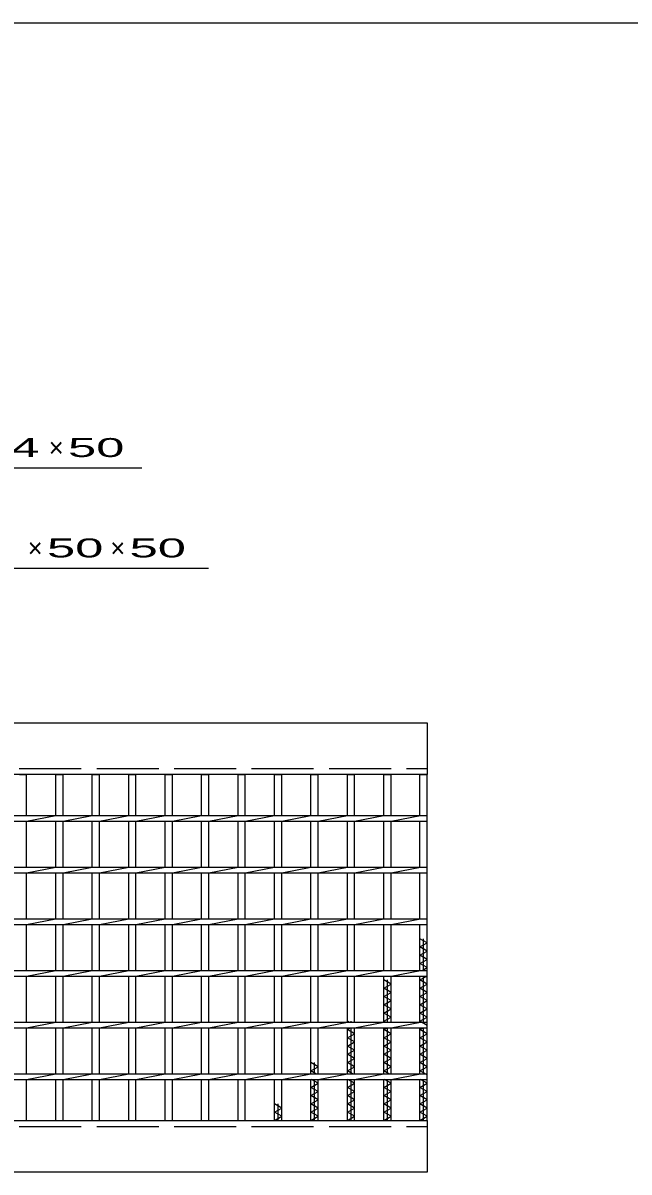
# Model space of a CAD drawing. Units: millimetres, scale not verified. Extents: x -1820 to 1731, y -1282 to 1054.
# Drawn here: x -813 to -227, y -60 to 1054 of the extents above; entities that cross this region are included whole.
import ezdxf
from ezdxf.enums import TextEntityAlignment as Align

# ---------------------------------------------------------------- set-up
doc = ezdxf.new("R2010")
doc.units = ezdxf.units.MM
doc.header["$LTSCALE"] = 10
doc.linetypes.add('DASHED', pattern=[7.5, 6, -1.5])
for name, color, linetype, lineweight in [('0_2', 150, 'Continuous', 25), ('16', 3, 'Continuous', 25), ('22', 4, 'Continuous', 25)]:
    doc.layers.add(name, color=color, linetype=linetype, lineweight=lineweight)
doc.styles.add('ベクトル', font='')
doc.styles.get('ベクトル').set_extended_font_data('ベクトル')

msp = doc.modelspace()

# ---------------------------------------------------------------- linework, layer by layer
at = {"layer": '0_2'}
msp.add_line((-1729, 1053.5), (1731, 1053.5), dxfattribs=at)
at = {"layer": '16'}
for p, q in [((-1417, 375.5), (-422, 375.5)), ((-422, 375.5), (-422, 325.5)), ((-422, 325.5), (-1417, 325.5)), ((-816.9, 325.5), (-809.9, 325.5)), ((-809.9, 285.75), (-809.9, 325.5)), ((-781.6, 285.75), (-781.6, 325.5)), ((-781.6, 325.5), (-774.6, 325.5)), ((-774.6, 285.75), (-774.6, 325.5)), ((-746.3, 285.75), (-746.3, 325.5)), ((-746.3, 325.5), (-739.3, 325.5)), ((-739.3, 285.75), (-739.3, 325.5)), ((-711, 285.75), (-711, 325.5)), ((-711, 325.5), (-704, 325.5)), ((-704, 285.75), (-704, 325.5)), ((-675.7, 285.75), (-675.7, 325.5)), ((-675.7, 325.5), (-668.7, 325.5)), ((-668.7, 285.75), (-668.7, 325.5)), ((-640.4, 285.75), (-640.4, 325.5)), ((-640.4, 325.5), (-633.4, 325.5)), ((-633.4, 285.75), (-633.4, 325.5)), ((-605.1, 285.75), (-605.1, 325.5)), ((-605.1, 325.5), (-598.1, 325.5)), ((-598.1, 285.75), (-598.1, 325.5)), ((-569.8, 285.75), (-569.8, 325.5)), ((-569.8, 325.5), (-562.8, 325.5)), ((-562.8, 285.75), (-562.8, 325.5)), ((-534.5, 285.75), (-534.5, 325.5)), ((-534.5, 325.5), (-527.5, 325.5)), ((-527.5, 285.75), (-527.5, 325.5)), ((-499.2, 285.75), (-499.2, 325.5)), ((-499.2, 325.5), (-492.2, 325.5)), ((-492.2, 285.75), (-492.2, 325.5)), ((-463.9, 285.75), (-463.9, 325.5)), ((-463.9, 325.5), (-456.9, 325.5)), ((-456.9, 285.75), (-456.9, 325.5)), ((-429, 285.75), (-429, 325.5)), ((-429, 325.5), (-422, 325.5)), ((-422, -9.5), (-422, 325.5)), ((-1417, 285.75), (-422, 285.75)), ((-1417, 280.25), (-422, 280.25)), ((-809.9, 280.25), (-781.6, 285.75)), ((-809.9, 235.75), (-809.9, 280.25)), ((-781.6, 235.75), (-781.6, 280.25)), ((-774.6, 280.25), (-746.3, 285.75)), ((-774.6, 235.75), (-774.6, 280.25)), ((-746.3, 235.75), (-746.3, 280.25)), ((-739.3, 280.25), (-711, 285.75)), ((-739.3, 235.75), (-739.3, 280.25)), ((-711, 235.75), (-711, 280.25)), ((-704, 280.25), (-675.7, 285.75)), ((-704, 235.75), (-704, 280.25)), ((-675.7, 235.75), (-675.7, 280.25)), ((-668.7, 280.25), (-640.4, 285.75)), ((-668.7, 235.75), (-668.7, 280.25)), ((-640.4, 235.75), (-640.4, 280.25)), ((-633.4, 280.25), (-605.1, 285.75)), ((-633.4, 235.75), (-633.4, 280.25)), ((-605.1, 235.75), (-605.1, 280.25)), ((-598.1, 280.25), (-569.8, 285.75)), ((-598.1, 235.75), (-598.1, 280.25)), ((-569.8, 235.75), (-569.8, 280.25)), ((-562.8, 280.25), (-534.5, 285.75)), ((-562.8, 235.75), (-562.8, 280.25)), ((-534.5, 235.75), (-534.5, 280.25)), ((-527.5, 280.25), (-499.2, 285.75)), ((-527.5, 235.75), (-527.5, 280.25)), ((-499.2, 235.75), (-499.2, 280.25)), ((-492.2, 280.25), (-463.9, 285.75)), ((-492.2, 235.75), (-492.2, 280.25)), ((-463.9, 235.75), (-463.9, 280.25)), ((-456.9, 280.25), (-428.6, 285.75)), ((-456.9, 235.75), (-456.9, 280.25)), ((-429, 235.75), (-429, 280.25)), ((-422, 280.25), (-422, 285.75)), ((-1417, 235.75), (-422, 235.75)), ((-809.9, 230.25), (-781.6, 235.75)), ((-774.6, 230.25), (-746.3, 235.75)), ((-739.3, 230.25), (-711, 235.75)), ((-704, 230.25), (-675.7, 235.75)), ((-668.7, 230.25), (-640.4, 235.75)), ((-633.4, 230.25), (-605.1, 235.75)), ((-598.1, 230.25), (-569.8, 235.75)), ((-562.8, 230.25), (-534.5, 235.75)), ((-527.5, 230.25), (-499.2, 235.75)), ((-492.2, 230.25), (-463.9, 235.75)), ((-456.9, 230.25), (-428.6, 235.75)), ((-422, 230.25), (-422, 235.75)), ((-1417, 230.25), (-422, 230.25)), ((-809.9, 185.75), (-809.9, 230.25)), ((-781.6, 185.75), (-781.6, 230.25)), ((-774.6, 185.75), (-774.6, 230.25)), ((-746.3, 185.75), (-746.3, 230.25)), ((-739.3, 185.75), (-739.3, 230.25)), ((-711, 185.75), (-711, 230.25)), ((-704, 185.75), (-704, 230.25)), ((-675.7, 185.75), (-675.7, 230.25)), ((-668.7, 185.75), (-668.7, 230.25)), ((-640.4, 185.75), (-640.4, 230.25)), ((-633.4, 185.75), (-633.4, 230.25)), ((-605.1, 185.75), (-605.1, 230.25)), ((-598.1, 185.75), (-598.1, 230.25)), ((-569.8, 185.75), (-569.8, 230.25)), ((-562.8, 185.75), (-562.8, 230.25)), ((-534.5, 185.75), (-534.5, 230.25)), ((-527.5, 185.75), (-527.5, 230.25)), ((-499.2, 185.75), (-499.2, 230.25)), ((-492.2, 185.75), (-492.2, 230.25)), ((-463.9, 185.75), (-463.9, 230.25)), ((-456.9, 185.75), (-456.9, 230.25)), ((-429, 185.75), (-429, 230.25)), ((-1417, 185.75), (-422, 185.75)), ((-1417, 180.25), (-422, 180.25)), ((-809.9, 180.25), (-781.6, 185.75)), ((-809.9, 135.75), (-809.9, 180.25)), ((-781.6, 135.75), (-781.6, 180.25)), ((-774.6, 180.25), (-746.3, 185.75)), ((-774.6, 135.75), (-774.6, 180.25)), ((-746.3, 135.75), (-746.3, 180.25)), ((-739.3, 180.25), (-711, 185.75)), ((-739.3, 135.75), (-739.3, 180.25)), ((-711, 135.75), (-711, 180.25)), ((-704, 180.25), (-675.7, 185.75)), ((-704, 135.75), (-704, 180.25)), ((-675.7, 135.75), (-675.7, 180.25)), ((-668.7, 180.25), (-640.4, 185.75)), ((-668.7, 135.75), (-668.7, 180.25)), ((-640.4, 135.75), (-640.4, 180.25)), ((-633.4, 180.25), (-605.1, 185.75)), ((-633.4, 135.75), (-633.4, 180.25)), ((-605.1, 135.75), (-605.1, 180.25)), ((-598.1, 180.25), (-569.8, 185.75)), ((-598.1, 135.75), (-598.1, 180.25)), ((-569.8, 135.75), (-569.8, 180.25)), ((-562.8, 180.25), (-534.5, 185.75)), ((-562.8, 135.75), (-562.8, 180.25)), ((-534.5, 135.75), (-534.5, 180.25)), ((-527.5, 180.25), (-499.2, 185.75)), ((-527.5, 135.75), (-527.5, 180.25)), ((-499.2, 135.75), (-499.2, 180.25)), ((-492.2, 180.25), (-463.9, 185.75)), ((-492.2, 135.75), (-492.2, 180.25)), ((-463.9, 135.75), (-463.9, 180.25)), ((-456.9, 180.25), (-428.6, 185.75)), ((-456.9, 135.75), (-456.9, 180.25)), ((-429, 135.75), (-429, 180.25)), ((-422, 180.25), (-422, 185.75)), ((-422, 162.5), (-429, 166.5)), ((-429, 158.5), (-422, 162.5)), ((-422, 154.5), (-429, 158.5)), ((-425.5, 135.75), (-425.5, 166.5)), ((-429, 150.5), (-422, 154.5)), ((-422, 146.5), (-429, 150.5)), ((-429, 142.5), (-422, 146.5)), ((-1417, 135.75), (-422, 135.75)), ((-809.9, 130.25), (-781.6, 135.75)), ((-774.6, 130.25), (-746.3, 135.75)), ((-739.3, 130.25), (-711, 135.75)), ((-704, 130.25), (-675.7, 135.75)), ((-668.7, 130.25), (-640.4, 135.75)), ((-633.4, 130.25), (-605.1, 135.75)), ((-598.1, 130.25), (-569.8, 135.75)), ((-562.8, 130.25), (-534.5, 135.75)), ((-527.5, 130.25), (-499.2, 135.75)), ((-492.2, 130.25), (-463.9, 135.75)), ((-456.9, 130.25), (-428.6, 135.75)), ((-422, 138.5), (-429, 142.5)), ((-426.81, 135.75), (-422, 138.5)), ((-422, 130.25), (-422, 135.75)), ((-1417, 130.25), (-422, 130.25)), ((-809.9, 85.75), (-809.9, 130.25)), ((-781.6, 85.75), (-781.6, 130.25)), ((-774.6, 85.75), (-774.6, 130.25)), ((-746.3, 85.75), (-746.3, 130.25)), ((-739.3, 85.75), (-739.3, 130.25)), ((-711, 85.75), (-711, 130.25)), ((-704, 85.75), (-704, 130.25)), ((-675.7, 85.75), (-675.7, 130.25)), ((-668.7, 85.75), (-668.7, 130.25)), ((-640.4, 85.75), (-640.4, 130.25)), ((-633.4, 85.75), (-633.4, 130.25)), ((-605.1, 85.75), (-605.1, 130.25)), ((-598.1, 85.75), (-598.1, 130.25)), ((-569.8, 85.75), (-569.8, 130.25)), ((-562.8, 85.75), (-562.8, 130.25)), ((-534.5, 85.75), (-534.5, 130.25)), ((-527.5, 85.75), (-527.5, 130.25)), ((-499.2, 85.75), (-499.2, 130.25)), ((-492.2, 85.75), (-492.2, 130.25)), ((-463.9, 85.75), (-463.9, 130.25)), ((-456.9, 122.5), (-463.9, 126.5)), ((-463.9, 118.5), (-456.9, 122.5)), ((-460.4, 85.75), (-460.4, 126.5)), ((-456.9, 85.75), (-456.9, 130.25)), ((-429, 85.75), (-429, 130.25)), ((-429, 126.5), (-422.44, 130.25)), ((-422, 122.5), (-429, 126.5)), ((-429, 118.5), (-422, 122.5)), ((-425.5, 85.75), (-425.5, 130.25)), ((-456.9, 114.5), (-463.9, 118.5)), ((-463.9, 110.5), (-456.9, 114.5)), ((-422, 114.5), (-429, 118.5)), ((-429, 110.5), (-422, 114.5)), ((-456.9, 106.5), (-463.9, 110.5)), ((-463.9, 102.5), (-456.9, 106.5)), ((-456.9, 98.5), (-463.9, 102.5)), ((-422, 106.5), (-429, 110.5)), ((-429, 102.5), (-422, 106.5)), ((-422, 98.5), (-429, 102.5)), ((-463.9, 94.5), (-456.9, 98.5)), ((-456.9, 90.5), (-463.9, 94.5)), ((-463.9, 86.5), (-456.9, 90.5)), ((-429, 94.5), (-422, 98.5)), ((-422, 90.5), (-429, 94.5)), ((-429, 86.5), (-422, 90.5)), ((-1417, 85.75), (-422, 85.75)), ((-1417, 80.25), (-422, 80.25)), ((-809.9, 80.25), (-781.6, 85.75)), ((-809.9, 35.75), (-809.9, 80.25)), ((-781.6, 35.75), (-781.6, 80.25)), ((-774.6, 80.25), (-746.3, 85.75)), ((-774.6, 35.75), (-774.6, 80.25)), ((-746.3, 35.75), (-746.3, 80.25)), ((-739.3, 80.25), (-711, 85.75)), ((-739.3, 35.75), (-739.3, 80.25)), ((-711, 35.75), (-711, 80.25)), ((-704, 80.25), (-675.7, 85.75)), ((-704, 35.75), (-704, 80.25)), ((-675.7, 35.75), (-675.7, 80.25)), ((-668.7, 80.25), (-640.4, 85.75)), ((-668.7, 35.75), (-668.7, 80.25)), ((-640.4, 35.75), (-640.4, 80.25)), ((-633.4, 80.25), (-605.1, 85.75)), ((-633.4, 35.75), (-633.4, 80.25)), ((-605.1, 35.75), (-605.1, 80.25)), ((-598.1, 80.25), (-569.8, 85.75)), ((-598.1, 35.75), (-598.1, 80.25)), ((-569.8, 35.75), (-569.8, 80.25)), ((-562.8, 80.25), (-534.5, 85.75)), ((-562.8, 35.75), (-562.8, 80.25)), ((-534.5, 35.75), (-534.5, 80.25)), ((-527.5, 80.25), (-499.2, 85.75)), ((-527.5, 35.75), (-527.5, 80.25)), ((-497.89, 85.75), (-499.2, 86.5)), ((-499.2, 35.75), (-499.2, 80.25)), ((-499.2, 78.5), (-496.14, 80.25)), ((-492.2, 74.5), (-499.2, 78.5)), ((-495.7, 85.75), (-495.7, 86.5)), ((-495.7, 35.75), (-495.7, 80.25)), ((-492.2, 80.25), (-463.9, 85.75)), ((-492.2, 35.75), (-492.2, 80.25)), ((-462.59, 85.75), (-463.9, 86.5)), ((-463.9, 35.75), (-463.9, 80.25)), ((-463.9, 78.5), (-460.84, 80.25)), ((-456.9, 74.5), (-463.9, 78.5)), ((-460.4, 35.75), (-460.4, 80.25)), ((-456.9, 80.25), (-428.6, 85.75)), ((-456.9, 35.75), (-456.9, 80.25)), ((-422, 82.5), (-429, 86.5)), ((-429, 35.75), (-429, 80.25)), ((-429, 78.5), (-425.94, 80.25)), ((-422, 74.5), (-429, 78.5)), ((-425.5, 35.75), (-425.5, 80.25)), ((-422, 80.25), (-422, 85.75)), ((-499.2, 70.5), (-492.2, 74.5)), ((-492.2, 66.5), (-499.2, 70.5)), ((-463.9, 70.5), (-456.9, 74.5)), ((-456.9, 66.5), (-463.9, 70.5)), ((-429, 70.5), (-422, 74.5)), ((-422, 66.5), (-429, 70.5)), ((-499.2, 62.5), (-492.2, 66.5)), ((-492.2, 58.5), (-499.2, 62.5)), ((-499.2, 54.5), (-492.2, 58.5)), ((-463.9, 62.5), (-456.9, 66.5)), ((-456.9, 58.5), (-463.9, 62.5)), ((-463.9, 54.5), (-456.9, 58.5)), ((-429, 62.5), (-422, 66.5)), ((-422, 58.5), (-429, 62.5)), ((-429, 54.5), (-422, 58.5)), ((-527.5, 42.5), (-534.5, 46.5)), ((-531, 35.75), (-531, 46.5)), ((-492.2, 50.5), (-499.2, 54.5)), ((-499.2, 46.5), (-492.2, 50.5)), ((-492.2, 42.5), (-499.2, 46.5)), ((-456.9, 50.5), (-463.9, 54.5)), ((-463.9, 46.5), (-456.9, 50.5)), ((-456.9, 42.5), (-463.9, 46.5)), ((-422, 50.5), (-429, 54.5)), ((-429, 46.5), (-422, 50.5)), ((-422, 42.5), (-429, 46.5)), ((-1417, 35.75), (-422, 35.75)), ((-809.9, 30.25), (-781.6, 35.75)), ((-774.6, 30.25), (-746.3, 35.75)), ((-739.3, 30.25), (-711, 35.75)), ((-704, 30.25), (-675.7, 35.75)), ((-668.7, 30.25), (-640.4, 35.75)), ((-633.4, 30.25), (-605.1, 35.75)), ((-598.1, 30.25), (-569.8, 35.75)), ((-562.8, 30.25), (-534.5, 35.75)), ((-534.5, 38.5), (-527.5, 42.5)), ((-529.69, 35.75), (-534.5, 38.5)), ((-527.5, 30.25), (-499.2, 35.75)), ((-499.2, 38.5), (-492.2, 42.5)), ((-494.39, 35.75), (-499.2, 38.5)), ((-492.2, 30.25), (-463.9, 35.75)), ((-463.9, 38.5), (-456.9, 42.5)), ((-459.09, 35.75), (-463.9, 38.5)), ((-456.9, 30.25), (-428.6, 35.75)), ((-429, 38.5), (-422, 42.5)), ((-422, 34.5), (-429, 38.5)), ((-422, 30.25), (-422, 35.75)), ((-1417, 30.25), (-422, 30.25)), ((-809.9, -9.5), (-809.9, 30.25)), ((-781.6, -9.5), (-781.6, 30.25)), ((-774.6, -9.5), (-774.6, 30.25)), ((-746.3, -9.5), (-746.3, 30.25)), ((-739.3, -9.5), (-739.3, 30.25)), ((-711, -9.5), (-711, 30.25)), ((-704, -9.5), (-704, 30.25)), ((-675.7, -9.5), (-675.7, 30.25)), ((-668.7, -9.5), (-668.7, 30.25)), ((-640.4, -9.5), (-640.4, 30.25)), ((-633.4, -9.5), (-633.4, 30.25)), ((-605.1, -9.5), (-605.1, 30.25)), ((-598.1, -9.5), (-598.1, 30.25)), ((-569.8, -9.5), (-569.8, 30.25)), ((-562.8, -9.5), (-562.8, 30.25)), ((-534.5, -9.5), (-534.5, 30.25)), ((-534.5, 22.5), (-527.5, 26.5)), ((-527.5, 18.5), (-534.5, 22.5)), ((-527.5, 26.5), (-534.06, 30.25)), ((-531, -9.5), (-531, 30.25)), ((-527.5, -9.5), (-527.5, 30.25)), ((-499.2, -9.5), (-499.2, 30.25)), ((-499.2, 22.5), (-492.2, 26.5)), ((-492.2, 18.5), (-499.2, 22.5)), ((-492.2, 26.5), (-498.76, 30.25)), ((-495.7, -9.5), (-495.7, 30.25)), ((-492.2, -9.5), (-492.2, 30.25)), ((-463.9, -9.5), (-463.9, 30.25)), ((-463.9, 22.5), (-456.9, 26.5)), ((-456.9, 18.5), (-463.9, 22.5)), ((-456.9, 26.5), (-463.46, 30.25)), ((-460.4, -9.5), (-460.4, 30.25)), ((-456.9, -9.5), (-456.9, 30.25)), ((-429, -9.5), (-429, 30.25)), ((-429, 22.5), (-422, 26.5)), ((-422, 18.5), (-429, 22.5)), ((-422, 26.5), (-428.56, 30.25)), ((-425.5, -9.5), (-425.5, 30.25)), ((-534.5, 14.5), (-527.5, 18.5)), ((-527.5, 10.5), (-534.5, 14.5)), ((-499.2, 14.5), (-492.2, 18.5)), ((-492.2, 10.5), (-499.2, 14.5)), ((-463.9, 14.5), (-456.9, 18.5)), ((-456.9, 10.5), (-463.9, 14.5)), ((-429, 14.5), (-422, 18.5)), ((-422, 10.5), (-429, 14.5)), ((-562.8, 2.5), (-569.8, 6.5)), ((-569.8, -1.5), (-562.8, 2.5)), ((-566.3, -9.5), (-566.3, 6.5)), ((-534.5, 6.5), (-527.5, 10.5)), ((-527.5, 2.5), (-534.5, 6.5)), ((-534.5, -1.5), (-527.5, 2.5)), ((-499.2, 6.5), (-492.2, 10.5)), ((-492.2, 2.5), (-499.2, 6.5)), ((-499.2, -1.5), (-492.2, 2.5)), ((-463.9, 6.5), (-456.9, 10.5)), ((-456.9, 2.5), (-463.9, 6.5)), ((-463.9, -1.5), (-456.9, 2.5)), ((-429, 6.5), (-422, 10.5)), ((-422, 2.5), (-429, 6.5)), ((-429, -1.5), (-422, 2.5)), ((-1417, -9.5), (-422, -9.5)), ((-816.9, -9.5), (-809.9, -9.5)), ((-781.6, -9.5), (-774.6, -9.5)), ((-746.3, -9.5), (-739.3, -9.5)), ((-711, -9.5), (-704, -9.5)), ((-675.7, -9.5), (-668.7, -9.5)), ((-640.4, -9.5), (-633.4, -9.5)), ((-605.1, -9.5), (-598.1, -9.5)), ((-562.8, -5.5), (-569.8, -1.5)), ((-569.8, -9.5), (-562.8, -5.5)), ((-569.8, -9.5), (-562.8, -9.5)), ((-527.5, -5.5), (-534.5, -1.5)), ((-534.5, -9.5), (-527.5, -5.5)), ((-534.5, -9.5), (-527.5, -9.5)), ((-492.2, -5.5), (-499.2, -1.5)), ((-499.2, -9.5), (-492.2, -5.5)), ((-499.2, -9.5), (-492.2, -9.5)), ((-456.9, -5.5), (-463.9, -1.5)), ((-463.9, -9.5), (-456.9, -5.5)), ((-463.9, -9.5), (-456.9, -9.5)), ((-422, -5.5), (-429, -1.5)), ((-429, -9.5), (-422, -5.5)), ((-429, -9.5), (-422, -9.5)), ((-422, -9.5), (-422, -59.5)), ((-422, -59.5), (-1417, -59.5))]:
    msp.add_line(p, q, dxfattribs=at)
at = {"layer": '16', "linetype": 'DASHED'}
for p, q in [((-1417, 331.5), (-422, 331.5)), ((-1417, -15.5), (-422, -15.5))]:
    msp.add_line(p, q, dxfattribs=at)
at = {"layer": '22'}
for p, q in [((-1158.4, 622.75), (-698.4, 622.75)), ((-1073.75, 525.5), (-633.75, 525.5))]:
    msp.add_line(p, q, dxfattribs=at)

# ---------------------------------------------------------------- texts
at = {"layer": '22', "color": 2, "style": 'ベクトル', "width": 2}
for s, p in [(' 4 ', (-838.4, 642.25)), (' 50 ', (-783.4, 642.25)), (' 50 ', (-803.75, 545)), (' 50 ', (-723.75, 545))]:
    msp.add_text(s, height=18.33, dxfattribs=at).set_placement(p, align=Align.MIDDLE_LEFT)
at = {"layer": '22', "color": 2, "style": 'ベクトル'}
for p in [(-788.4, 642.25), (-808.75, 545), (-728.75, 545)]:
    msp.add_text('×', height=18.33, dxfattribs=at).set_placement(p, align=Align.MIDDLE_LEFT)

doc.saveas('drawing.dxf')
